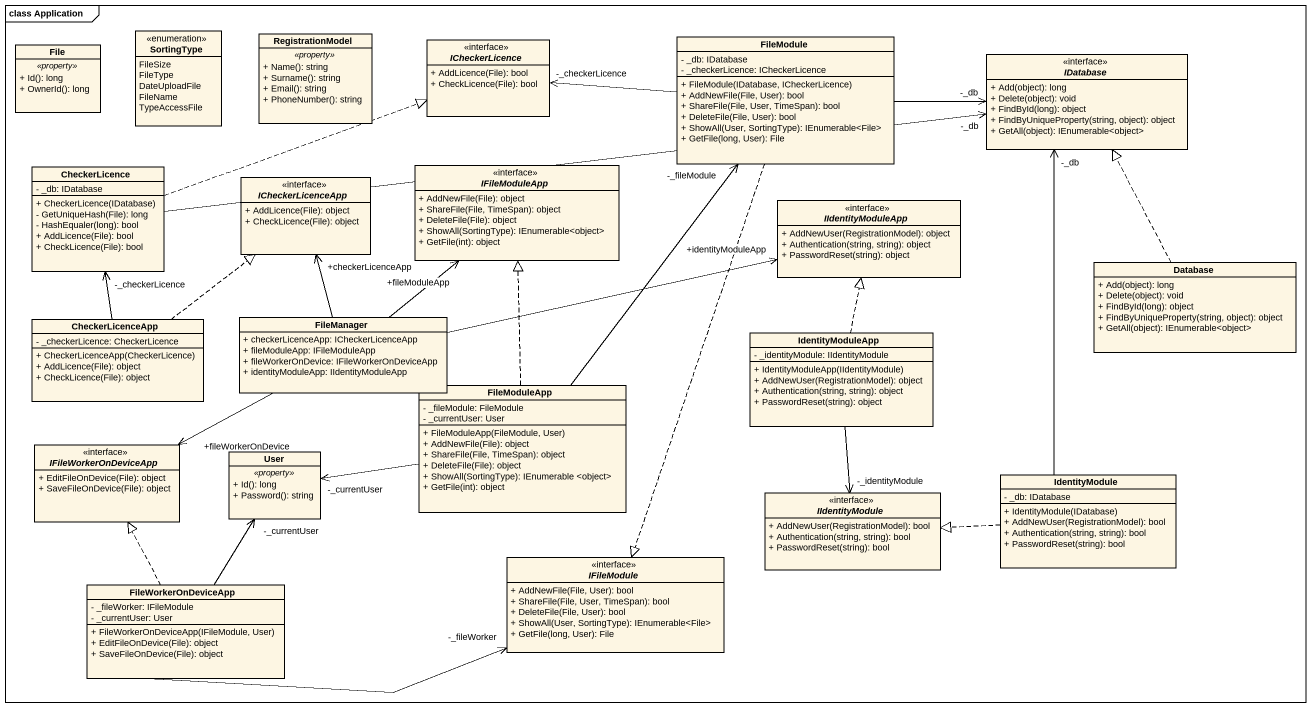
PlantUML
@startuml
mainframe class Application
hide circle
hide empty members
skinparam classAttributeIconSize 0
class "File" as File_ {
  .. <<property>> ..
  + Id(): long
  + OwnerId(): long
}
enum SortingType {
  FileSize
  FileType
  DateUploadFile
  FileName
  TypeAccessFile
}
class RegistrationModel {
  .. <<property>> ..
  + Name(): string
  + Surname(): string
  + Email(): string
  + PhoneNumber(): string
}
interface ICheckerLicence {
  + AddLicence(File): bool
  + CheckLicence(File): bool
}
class FileModule {
  - _db: IDatabase
  - _checkerLicence: ICheckerLicence
  + FileModule(IDatabase, ICheckerLicence)
  + AddNewFile(File, User): bool
  + ShareFile(File, User, TimeSpan): bool
  + DeleteFile(File, User): bool
  + ShowAll(User, SortingType): IEnumerable<File>
  + GetFile(long, User): File
}
interface IDatabase {
  + Add(object): long
  + Delete(object): void
  + FindById(long): object
  + FindByUniqueProperty(string, object): object
  + GetAll(object): IEnumerable<object>
}
class CheckerLicence {
  - _db: IDatabase
  + CheckerLicence(IDatabase)
  - GetUniqueHash(File): long
  - HashEqualer(long): bool
  + AddLicence(File): bool
  + CheckLicence(File): bool
}
interface ICheckerLicenceApp {
  + AddLicence(File): object
  + CheckLicence(File): object
}
interface IFileModuleApp {
  + AddNewFile(File): object
  + ShareFile(File, TimeSpan): object
  + DeleteFile(File): object
  + ShowAll(SortingType): IEnumerable<object>
  + GetFile(int): object
}
interface IIdentityModuleApp {
  + AddNewUser(RegistrationModel): object
  + Authentication(string, string): object
  + PasswordReset(string): object
}
class "Database" as Database_ {
  + Add(object): long
  + Delete(object): void
  + FindById(long): object
  + FindByUniqueProperty(string, object): object
  + GetAll(object): IEnumerable<object>
}
class CheckerLicenceApp {
  - _checkerLicence: CheckerLicence
  + CheckerLicenceApp(CheckerLicence)
  + AddLicence(File): object
  + CheckLicence(File): object
}
class FileManager {
  + checkerLicenceApp: ICheckerLicenceApp
  + fileModuleApp: IFileModuleApp
  + fileWorkerOnDevice: IFileWorkerOnDeviceApp
  + identityModuleApp: IIdentityModuleApp
}
class IdentityModuleApp {
  - _identityModule: IIdentityModule
  + IdentityModuleApp(IIdentityModule)
  + AddNewUser(RegistrationModel): object
  + Authentication(string, string): object
  + PasswordReset(string): object
}
class FileModuleApp {
  - _fileModule: FileModule
  - _currentUser: User
  + FileModuleApp(FileModule, User)
  + AddNewFile(File): object
  + ShareFile(File, TimeSpan): object
  + DeleteFile(File): object
  + ShowAll(SortingType): IEnumerable <object>
  + GetFile(int): object
}
interface IFileWorkerOnDeviceApp {
  + EditFileOnDevice(File): object
  + SaveFileOnDevice(File): object
}
class User {
  .. <<property>> ..
  + Id(): long
  + Password(): string
}
interface IIdentityModule {
  + AddNewUser(RegistrationModel): bool
  + Authentication(string, string): bool
  + PasswordReset(string): bool
}
class IdentityModule {
  - _db: IDatabase
  + IdentityModule(IDatabase)
  + AddNewUser(RegistrationModel): bool
  + Authentication(string, string): bool
  + PasswordReset(string): bool
}
interface IFileModule {
  + AddNewFile(File, User): bool
  + ShareFile(File, User, TimeSpan): bool
  + DeleteFile(File, User): bool
  + ShowAll(User, SortingType): IEnumerable<File>
  + GetFile(long, User): File
}
class FileWorkerOnDeviceApp {
  - _fileWorker: IFileModule
  - _currentUser: User
  + FileWorkerOnDeviceApp(IFileModule, User)
  + EditFileOnDevice(File): object
  + SaveFileOnDevice(File): object
}
FileModule -left-> "-_checkerLicence" ICheckerLicence
FileModule -right-> "-_db" IDatabase
FileModule ..|> IFileModule
CheckerLicence .right.|> ICheckerLicence
CheckerLicence -right-> "-_db" IDatabase
Database_ .up.|> IDatabase
CheckerLicenceApp -up-> "-_checkerLicence" CheckerLicence
CheckerLicenceApp .up.|> ICheckerLicenceApp
FileManager -up-> "+checkerLicenceApp" ICheckerLicenceApp
FileManager -up-> "+fileModuleApp" IFileModuleApp
FileManager -right-> "+identityModuleApp" IIdentityModuleApp
FileManager -left-> "+fileWorkerOnDevice" IFileWorkerOnDeviceApp
IdentityModuleApp .up.|> IIdentityModuleApp
IdentityModuleApp --> "-_identityModule" IIdentityModule
FileModuleApp -up-> "-_fileModule" FileModule
FileModuleApp .up.|> IFileModuleApp
FileModuleApp -left-> "-_currentUser" User
IdentityModule -up-> "-_db" IDatabase
IdentityModule .left.|> IIdentityModule
FileWorkerOnDeviceApp .up.|> IFileWorkerOnDeviceApp
FileWorkerOnDeviceApp -up-> "-_currentUser" User
FileWorkerOnDeviceApp -right-> "-_fileWorker" IFileModule
@enduml
